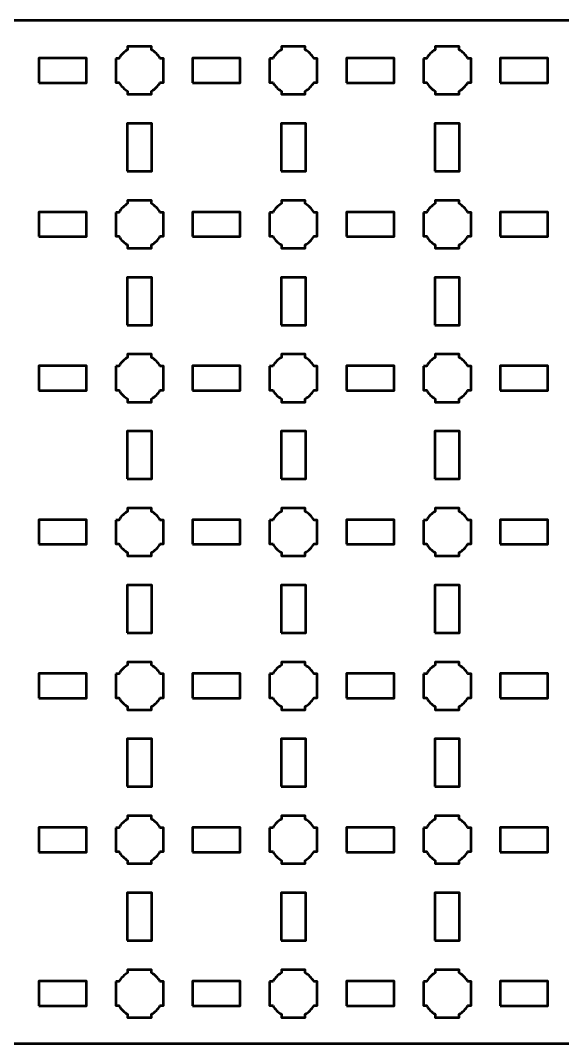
# Model space of a CAD drawing. Header units: centimetres. Extents: x -25.1 to 4.2, y -21.5 to -8.2.
# Drawn here: x -18.05 to -11, y -21.5 to -8.2 of the extents above; entities that cross this region are included whole.
import ezdxf

# ---------------------------------------------------------------- set-up
doc = ezdxf.new("R2010")
doc.units = ezdxf.units.CM
doc.header["$MEASUREMENT"] = 0
doc.layers.add('Layer 1', color=7, linetype='Continuous')

msp = doc.modelspace()

# ---------------------------------------------------------------- linework, layer by layer
at = {"layer": 'Layer 1', "color": 250, "lineweight": 53}
for points in [[(-17.81, -9.01), (-17.19, -9.01), (-17.19, -8.69), (-17.81, -8.69), (-17.81, -9.01)], [(-15.81, -9.01), (-15.19, -9.01), (-15.19, -8.69), (-15.81, -8.69), (-15.81, -9.01)], [(-13.81, -9.01), (-13.19, -9.01), (-13.19, -8.69), (-13.81, -8.69), (-13.81, -9.01)], [(-11.81, -9.01), (-11.19, -9.01), (-11.19, -8.69), (-11.81, -8.69), (-11.81, -9.01)], [(-16.66, -10.16), (-16.34, -10.16), (-16.34, -9.54), (-16.66, -9.54), (-16.66, -10.16)], [(-14.66, -10.16), (-14.34, -10.16), (-14.34, -9.54), (-14.66, -9.54), (-14.66, -10.16)], [(-12.66, -10.16), (-12.34, -10.16), (-12.34, -9.54), (-12.66, -9.54), (-12.66, -10.16)], [(-17.81, -11.01), (-17.19, -11.01), (-17.19, -10.69), (-17.81, -10.69), (-17.81, -11.01)], [(-15.81, -11.01), (-15.19, -11.01), (-15.19, -10.69), (-15.81, -10.69), (-15.81, -11.01)], [(-13.81, -11.01), (-13.19, -11.01), (-13.19, -10.69), (-13.81, -10.69), (-13.81, -11.01)], [(-11.81, -11.01), (-11.19, -11.01), (-11.19, -10.69), (-11.81, -10.69), (-11.81, -11.01)], [(-16.66, -12.16), (-16.34, -12.16), (-16.34, -11.54), (-16.66, -11.54), (-16.66, -12.16)], [(-14.66, -12.16), (-14.34, -12.16), (-14.34, -11.54), (-14.66, -11.54), (-14.66, -12.16)], [(-12.66, -12.16), (-12.34, -12.16), (-12.34, -11.54), (-12.66, -11.54), (-12.66, -12.16)], [(-17.81, -13.01), (-17.19, -13.01), (-17.19, -12.69), (-17.81, -12.69), (-17.81, -13.01)], [(-15.81, -13.01), (-15.19, -13.01), (-15.19, -12.69), (-15.81, -12.69), (-15.81, -13.01)], [(-13.81, -13.01), (-13.19, -13.01), (-13.19, -12.69), (-13.81, -12.69), (-13.81, -13.01)], [(-11.81, -13.01), (-11.19, -13.01), (-11.19, -12.69), (-11.81, -12.69), (-11.81, -13.01)], [(-16.66, -14.16), (-16.34, -14.16), (-16.34, -13.54), (-16.66, -13.54), (-16.66, -14.16)], [(-14.66, -14.16), (-14.34, -14.16), (-14.34, -13.54), (-14.66, -13.54), (-14.66, -14.16)], [(-12.66, -14.16), (-12.34, -14.16), (-12.34, -13.54), (-12.66, -13.54), (-12.66, -14.16)], [(-17.81, -15.01), (-17.19, -15.01), (-17.19, -14.69), (-17.81, -14.69), (-17.81, -15.01)], [(-15.81, -15.01), (-15.19, -15.01), (-15.19, -14.69), (-15.81, -14.69), (-15.81, -15.01)], [(-13.81, -15.01), (-13.19, -15.01), (-13.19, -14.69), (-13.81, -14.69), (-13.81, -15.01)], [(-11.81, -15.01), (-11.19, -15.01), (-11.19, -14.69), (-11.81, -14.69), (-11.81, -15.01)], [(-16.66, -16.16), (-16.34, -16.16), (-16.34, -15.54), (-16.66, -15.54), (-16.66, -16.16)], [(-14.66, -16.16), (-14.34, -16.16), (-14.34, -15.54), (-14.66, -15.54), (-14.66, -16.16)], [(-12.66, -16.16), (-12.34, -16.16), (-12.34, -15.54), (-12.66, -15.54), (-12.66, -16.16)], [(-17.81, -17.01), (-17.19, -17.01), (-17.19, -16.69), (-17.81, -16.69), (-17.81, -17.01)], [(-15.81, -17.01), (-15.19, -17.01), (-15.19, -16.69), (-15.81, -16.69), (-15.81, -17.01)], [(-13.81, -17.01), (-13.19, -17.01), (-13.19, -16.69), (-13.81, -16.69), (-13.81, -17.01)], [(-11.81, -17.01), (-11.19, -17.01), (-11.19, -16.69), (-11.81, -16.69), (-11.81, -17.01)], [(-16.66, -18.16), (-16.34, -18.16), (-16.34, -17.54), (-16.66, -17.54), (-16.66, -18.16)], [(-14.66, -18.16), (-14.34, -18.16), (-14.34, -17.54), (-14.66, -17.54), (-14.66, -18.16)], [(-12.66, -18.16), (-12.34, -18.16), (-12.34, -17.54), (-12.66, -17.54), (-12.66, -18.16)], [(-17.81, -19.01), (-17.19, -19.01), (-17.19, -18.69), (-17.81, -18.69), (-17.81, -19.01)], [(-15.81, -19.01), (-15.19, -19.01), (-15.19, -18.69), (-15.81, -18.69), (-15.81, -19.01)], [(-13.81, -19.01), (-13.19, -19.01), (-13.19, -18.69), (-13.81, -18.69), (-13.81, -19.01)], [(-11.81, -19.01), (-11.19, -19.01), (-11.19, -18.69), (-11.81, -18.69), (-11.81, -19.01)], [(-16.66, -20.16), (-16.34, -20.16), (-16.34, -19.54), (-16.66, -19.54), (-16.66, -20.16)], [(-14.66, -20.16), (-14.34, -20.16), (-14.34, -19.54), (-14.66, -19.54), (-14.66, -20.16)], [(-12.66, -20.16), (-12.34, -20.16), (-12.34, -19.54), (-12.66, -19.54), (-12.66, -20.16)], [(-17.81, -21.01), (-17.19, -21.01), (-17.19, -20.69), (-17.81, -20.69), (-17.81, -21.01)], [(-15.81, -21.01), (-15.19, -21.01), (-15.19, -20.69), (-15.81, -20.69), (-15.81, -21.01)], [(-13.81, -21.01), (-13.19, -21.01), (-13.19, -20.69), (-13.81, -20.69), (-13.81, -21.01)], [(-11.81, -21.01), (-11.19, -21.01), (-11.19, -20.69), (-11.81, -20.69), (-11.81, -21.01)]]:
    msp.add_lwpolyline(points, close=True, dxfattribs=at)
msp.add_open_spline([(-25.15, -21), (-25.15, -21), (-25.15, -8.7), (-25.15, -8.7), (-25.15, -8.7), (-25.15, -8.42391), (-24.92609, -8.2), (-24.65, -8.2), (-24.65, -8.2), (-24.65, -8.2), (3.65, -8.2), (3.65, -8.2), (3.65, -8.2), (3.92609, -8.2), (4.15, -8.42391), (4.15, -8.7), (4.15, -8.7), (4.15, -8.7), (4.15, -21), (4.15, -21), (4.15, -21), (4.15, -21.27609), (3.92609, -21.5), (3.65, -21.5), (3.65, -21.5), (3.65, -21.5), (-24.65, -21.5), (-24.65, -21.5), (-24.65, -21.5), (-24.92609, -21.5), (-25.15, -21.27609), (-25.15, -21)], degree=3, knots=[0, 0, 0, 0, 0.125, 0.125, 0.125, 0.125, 0.25, 0.25, 0.25, 0.25, 0.375, 0.375, 0.375, 0.375, 0.5, 0.5, 0.5, 0.5, 0.625, 0.625, 0.625, 0.625, 0.75, 0.75, 0.75, 0.75, 0.875, 0.875, 0.875, 0.875, 1, 1, 1, 1], dxfattribs=at)
at = {"layer": 'Layer 1', "lineweight": 53}
for points in [[(-16.81, -8.695), (-16.81, -8.695), (-16.76851, -8.695), (-16.76851, -8.695), (-16.76851, -8.695), (-16.74128, -8.64795), (-16.70205, -8.60872), (-16.655, -8.58149), (-16.655, -8.58149), (-16.655, -8.58149), (-16.655, -8.54), (-16.655, -8.54), (-16.655, -8.54), (-16.655, -8.54), (-16.5, -8.54), (-16.5, -8.54), (-16.5, -8.54), (-16.5, -8.54), (-16.345, -8.54), (-16.345, -8.54), (-16.345, -8.54), (-16.345, -8.54), (-16.345, -8.58149), (-16.345, -8.58149), (-16.345, -8.58149), (-16.29795, -8.60872), (-16.25872, -8.64795), (-16.23149, -8.695), (-16.23149, -8.695), (-16.23149, -8.695), (-16.19, -8.695), (-16.19, -8.695), (-16.19, -8.695), (-16.19, -8.695), (-16.19, -8.85), (-16.19, -8.85), (-16.19, -8.85), (-16.19, -8.85), (-16.19, -9.005), (-16.19, -9.005), (-16.19, -9.005), (-16.19, -9.005), (-16.23149, -9.005), (-16.23149, -9.005), (-16.23149, -9.005), (-16.25872, -9.05205), (-16.29795, -9.09128), (-16.345, -9.11851), (-16.345, -9.11851), (-16.345, -9.11851), (-16.345, -9.16), (-16.345, -9.16), (-16.345, -9.16), (-16.345, -9.16), (-16.5, -9.16), (-16.5, -9.16), (-16.5, -9.16), (-16.5, -9.16), (-16.655, -9.16), (-16.655, -9.16), (-16.655, -9.16), (-16.655, -9.16), (-16.655, -9.11851), (-16.655, -9.11851), (-16.655, -9.11851), (-16.70205, -9.09128), (-16.74128, -9.05205), (-16.76851, -9.005), (-16.76851, -9.005), (-16.76851, -9.005), (-16.81, -9.005), (-16.81, -9.005), (-16.81, -9.005), (-16.81, -9.005), (-16.81, -8.85), (-16.81, -8.85), (-16.81, -8.85), (-16.81, -8.85), (-16.81, -8.695), (-16.81, -8.695)], [(-14.81, -8.695), (-14.81, -8.695), (-14.76851, -8.695), (-14.76851, -8.695), (-14.76851, -8.695), (-14.74128, -8.64795), (-14.70205, -8.60872), (-14.655, -8.58149), (-14.655, -8.58149), (-14.655, -8.58149), (-14.655, -8.54), (-14.655, -8.54), (-14.655, -8.54), (-14.655, -8.54), (-14.5, -8.54), (-14.5, -8.54), (-14.5, -8.54), (-14.5, -8.54), (-14.345, -8.54), (-14.345, -8.54), (-14.345, -8.54), (-14.345, -8.54), (-14.345, -8.58149), (-14.345, -8.58149), (-14.345, -8.58149), (-14.29795, -8.60872), (-14.25872, -8.64795), (-14.23149, -8.695), (-14.23149, -8.695), (-14.23149, -8.695), (-14.19, -8.695), (-14.19, -8.695), (-14.19, -8.695), (-14.19, -8.695), (-14.19, -8.85), (-14.19, -8.85), (-14.19, -8.85), (-14.19, -8.85), (-14.19, -9.005), (-14.19, -9.005), (-14.19, -9.005), (-14.19, -9.005), (-14.23149, -9.005), (-14.23149, -9.005), (-14.23149, -9.005), (-14.25872, -9.05205), (-14.29795, -9.09128), (-14.345, -9.11851), (-14.345, -9.11851), (-14.345, -9.11851), (-14.345, -9.16), (-14.345, -9.16), (-14.345, -9.16), (-14.345, -9.16), (-14.5, -9.16), (-14.5, -9.16), (-14.5, -9.16), (-14.5, -9.16), (-14.655, -9.16), (-14.655, -9.16), (-14.655, -9.16), (-14.655, -9.16), (-14.655, -9.11851), (-14.655, -9.11851), (-14.655, -9.11851), (-14.70205, -9.09128), (-14.74128, -9.05205), (-14.76851, -9.005), (-14.76851, -9.005), (-14.76851, -9.005), (-14.81, -9.005), (-14.81, -9.005), (-14.81, -9.005), (-14.81, -9.005), (-14.81, -8.85), (-14.81, -8.85), (-14.81, -8.85), (-14.81, -8.85), (-14.81, -8.695), (-14.81, -8.695)], [(-12.81, -8.695), (-12.81, -8.695), (-12.76851, -8.695), (-12.76851, -8.695), (-12.76851, -8.695), (-12.74128, -8.64795), (-12.70205, -8.60872), (-12.655, -8.58149), (-12.655, -8.58149), (-12.655, -8.58149), (-12.655, -8.54), (-12.655, -8.54), (-12.655, -8.54), (-12.655, -8.54), (-12.5, -8.54), (-12.5, -8.54), (-12.5, -8.54), (-12.5, -8.54), (-12.345, -8.54), (-12.345, -8.54), (-12.345, -8.54), (-12.345, -8.54), (-12.345, -8.58149), (-12.345, -8.58149), (-12.345, -8.58149), (-12.29795, -8.60872), (-12.25872, -8.64795), (-12.23149, -8.695), (-12.23149, -8.695), (-12.23149, -8.695), (-12.19, -8.695), (-12.19, -8.695), (-12.19, -8.695), (-12.19, -8.695), (-12.19, -8.85), (-12.19, -8.85), (-12.19, -8.85), (-12.19, -8.85), (-12.19, -9.005), (-12.19, -9.005), (-12.19, -9.005), (-12.19, -9.005), (-12.23149, -9.005), (-12.23149, -9.005), (-12.23149, -9.005), (-12.25872, -9.05205), (-12.29795, -9.09128), (-12.345, -9.11851), (-12.345, -9.11851), (-12.345, -9.11851), (-12.345, -9.16), (-12.345, -9.16), (-12.345, -9.16), (-12.345, -9.16), (-12.5, -9.16), (-12.5, -9.16), (-12.5, -9.16), (-12.5, -9.16), (-12.655, -9.16), (-12.655, -9.16), (-12.655, -9.16), (-12.655, -9.16), (-12.655, -9.11851), (-12.655, -9.11851), (-12.655, -9.11851), (-12.70205, -9.09128), (-12.74128, -9.05205), (-12.76851, -9.005), (-12.76851, -9.005), (-12.76851, -9.005), (-12.81, -9.005), (-12.81, -9.005), (-12.81, -9.005), (-12.81, -9.005), (-12.81, -8.85), (-12.81, -8.85), (-12.81, -8.85), (-12.81, -8.85), (-12.81, -8.695), (-12.81, -8.695)], [(-16.81, -10.695), (-16.81, -10.695), (-16.76851, -10.695), (-16.76851, -10.695), (-16.76851, -10.695), (-16.74128, -10.64795), (-16.70205, -10.60872), (-16.655, -10.58149), (-16.655, -10.58149), (-16.655, -10.58149), (-16.655, -10.54), (-16.655, -10.54), (-16.655, -10.54), (-16.655, -10.54), (-16.5, -10.54), (-16.5, -10.54), (-16.5, -10.54), (-16.5, -10.54), (-16.345, -10.54), (-16.345, -10.54), (-16.345, -10.54), (-16.345, -10.54), (-16.345, -10.58149), (-16.345, -10.58149), (-16.345, -10.58149), (-16.29795, -10.60872), (-16.25872, -10.64795), (-16.23149, -10.695), (-16.23149, -10.695), (-16.23149, -10.695), (-16.19, -10.695), (-16.19, -10.695), (-16.19, -10.695), (-16.19, -10.695), (-16.19, -10.85), (-16.19, -10.85), (-16.19, -10.85), (-16.19, -10.85), (-16.19, -11.005), (-16.19, -11.005), (-16.19, -11.005), (-16.19, -11.005), (-16.23149, -11.005), (-16.23149, -11.005), (-16.23149, -11.005), (-16.25872, -11.05205), (-16.29795, -11.09128), (-16.345, -11.11851), (-16.345, -11.11851), (-16.345, -11.11851), (-16.345, -11.16), (-16.345, -11.16), (-16.345, -11.16), (-16.345, -11.16), (-16.5, -11.16), (-16.5, -11.16), (-16.5, -11.16), (-16.5, -11.16), (-16.655, -11.16), (-16.655, -11.16), (-16.655, -11.16), (-16.655, -11.16), (-16.655, -11.11851), (-16.655, -11.11851), (-16.655, -11.11851), (-16.70205, -11.09128), (-16.74128, -11.05205), (-16.76851, -11.005), (-16.76851, -11.005), (-16.76851, -11.005), (-16.81, -11.005), (-16.81, -11.005), (-16.81, -11.005), (-16.81, -11.005), (-16.81, -10.85), (-16.81, -10.85), (-16.81, -10.85), (-16.81, -10.85), (-16.81, -10.695), (-16.81, -10.695)], [(-14.81, -10.695), (-14.81, -10.695), (-14.76851, -10.695), (-14.76851, -10.695), (-14.76851, -10.695), (-14.74128, -10.64795), (-14.70205, -10.60872), (-14.655, -10.58149), (-14.655, -10.58149), (-14.655, -10.58149), (-14.655, -10.54), (-14.655, -10.54), (-14.655, -10.54), (-14.655, -10.54), (-14.5, -10.54), (-14.5, -10.54), (-14.5, -10.54), (-14.5, -10.54), (-14.345, -10.54), (-14.345, -10.54), (-14.345, -10.54), (-14.345, -10.54), (-14.345, -10.58149), (-14.345, -10.58149), (-14.345, -10.58149), (-14.29795, -10.60872), (-14.25872, -10.64795), (-14.23149, -10.695), (-14.23149, -10.695), (-14.23149, -10.695), (-14.19, -10.695), (-14.19, -10.695), (-14.19, -10.695), (-14.19, -10.695), (-14.19, -10.85), (-14.19, -10.85), (-14.19, -10.85), (-14.19, -10.85), (-14.19, -11.005), (-14.19, -11.005), (-14.19, -11.005), (-14.19, -11.005), (-14.23149, -11.005), (-14.23149, -11.005), (-14.23149, -11.005), (-14.25872, -11.05205), (-14.29795, -11.09128), (-14.345, -11.11851), (-14.345, -11.11851), (-14.345, -11.11851), (-14.345, -11.16), (-14.345, -11.16), (-14.345, -11.16), (-14.345, -11.16), (-14.5, -11.16), (-14.5, -11.16), (-14.5, -11.16), (-14.5, -11.16), (-14.655, -11.16), (-14.655, -11.16), (-14.655, -11.16), (-14.655, -11.16), (-14.655, -11.11851), (-14.655, -11.11851), (-14.655, -11.11851), (-14.70205, -11.09128), (-14.74128, -11.05205), (-14.76851, -11.005), (-14.76851, -11.005), (-14.76851, -11.005), (-14.81, -11.005), (-14.81, -11.005), (-14.81, -11.005), (-14.81, -11.005), (-14.81, -10.85), (-14.81, -10.85), (-14.81, -10.85), (-14.81, -10.85), (-14.81, -10.695), (-14.81, -10.695)], [(-12.81, -10.695), (-12.81, -10.695), (-12.76851, -10.695), (-12.76851, -10.695), (-12.76851, -10.695), (-12.74128, -10.64795), (-12.70205, -10.60872), (-12.655, -10.58149), (-12.655, -10.58149), (-12.655, -10.58149), (-12.655, -10.54), (-12.655, -10.54), (-12.655, -10.54), (-12.655, -10.54), (-12.5, -10.54), (-12.5, -10.54), (-12.5, -10.54), (-12.5, -10.54), (-12.345, -10.54), (-12.345, -10.54), (-12.345, -10.54), (-12.345, -10.54), (-12.345, -10.58149), (-12.345, -10.58149), (-12.345, -10.58149), (-12.29795, -10.60872), (-12.25872, -10.64795), (-12.23149, -10.695), (-12.23149, -10.695), (-12.23149, -10.695), (-12.19, -10.695), (-12.19, -10.695), (-12.19, -10.695), (-12.19, -10.695), (-12.19, -10.85), (-12.19, -10.85), (-12.19, -10.85), (-12.19, -10.85), (-12.19, -11.005), (-12.19, -11.005), (-12.19, -11.005), (-12.19, -11.005), (-12.23149, -11.005), (-12.23149, -11.005), (-12.23149, -11.005), (-12.25872, -11.05205), (-12.29795, -11.09128), (-12.345, -11.11851), (-12.345, -11.11851), (-12.345, -11.11851), (-12.345, -11.16), (-12.345, -11.16), (-12.345, -11.16), (-12.345, -11.16), (-12.5, -11.16), (-12.5, -11.16), (-12.5, -11.16), (-12.5, -11.16), (-12.655, -11.16), (-12.655, -11.16), (-12.655, -11.16), (-12.655, -11.16), (-12.655, -11.11851), (-12.655, -11.11851), (-12.655, -11.11851), (-12.70205, -11.09128), (-12.74128, -11.05205), (-12.76851, -11.005), (-12.76851, -11.005), (-12.76851, -11.005), (-12.81, -11.005), (-12.81, -11.005), (-12.81, -11.005), (-12.81, -11.005), (-12.81, -10.85), (-12.81, -10.85), (-12.81, -10.85), (-12.81, -10.85), (-12.81, -10.695), (-12.81, -10.695)], [(-16.81, -12.695), (-16.81, -12.695), (-16.76851, -12.695), (-16.76851, -12.695), (-16.76851, -12.695), (-16.74128, -12.64795), (-16.70205, -12.60872), (-16.655, -12.58149), (-16.655, -12.58149), (-16.655, -12.58149), (-16.655, -12.54), (-16.655, -12.54), (-16.655, -12.54), (-16.655, -12.54), (-16.5, -12.54), (-16.5, -12.54), (-16.5, -12.54), (-16.5, -12.54), (-16.345, -12.54), (-16.345, -12.54), (-16.345, -12.54), (-16.345, -12.54), (-16.345, -12.58149), (-16.345, -12.58149), (-16.345, -12.58149), (-16.29795, -12.60872), (-16.25872, -12.64795), (-16.23149, -12.695), (-16.23149, -12.695), (-16.23149, -12.695), (-16.19, -12.695), (-16.19, -12.695), (-16.19, -12.695), (-16.19, -12.695), (-16.19, -12.85), (-16.19, -12.85), (-16.19, -12.85), (-16.19, -12.85), (-16.19, -13.005), (-16.19, -13.005), (-16.19, -13.005), (-16.19, -13.005), (-16.23149, -13.005), (-16.23149, -13.005), (-16.23149, -13.005), (-16.25872, -13.05205), (-16.29795, -13.09128), (-16.345, -13.11851), (-16.345, -13.11851), (-16.345, -13.11851), (-16.345, -13.16), (-16.345, -13.16), (-16.345, -13.16), (-16.345, -13.16), (-16.5, -13.16), (-16.5, -13.16), (-16.5, -13.16), (-16.5, -13.16), (-16.655, -13.16), (-16.655, -13.16), (-16.655, -13.16), (-16.655, -13.16), (-16.655, -13.11851), (-16.655, -13.11851), (-16.655, -13.11851), (-16.70205, -13.09128), (-16.74128, -13.05205), (-16.76851, -13.005), (-16.76851, -13.005), (-16.76851, -13.005), (-16.81, -13.005), (-16.81, -13.005), (-16.81, -13.005), (-16.81, -13.005), (-16.81, -12.85), (-16.81, -12.85), (-16.81, -12.85), (-16.81, -12.85), (-16.81, -12.695), (-16.81, -12.695)], [(-14.81, -12.695), (-14.81, -12.695), (-14.76851, -12.695), (-14.76851, -12.695), (-14.76851, -12.695), (-14.74128, -12.64795), (-14.70205, -12.60872), (-14.655, -12.58149), (-14.655, -12.58149), (-14.655, -12.58149), (-14.655, -12.54), (-14.655, -12.54), (-14.655, -12.54), (-14.655, -12.54), (-14.5, -12.54), (-14.5, -12.54), (-14.5, -12.54), (-14.5, -12.54), (-14.345, -12.54), (-14.345, -12.54), (-14.345, -12.54), (-14.345, -12.54), (-14.345, -12.58149), (-14.345, -12.58149), (-14.345, -12.58149), (-14.29795, -12.60872), (-14.25872, -12.64795), (-14.23149, -12.695), (-14.23149, -12.695), (-14.23149, -12.695), (-14.19, -12.695), (-14.19, -12.695), (-14.19, -12.695), (-14.19, -12.695), (-14.19, -12.85), (-14.19, -12.85), (-14.19, -12.85), (-14.19, -12.85), (-14.19, -13.005), (-14.19, -13.005), (-14.19, -13.005), (-14.19, -13.005), (-14.23149, -13.005), (-14.23149, -13.005), (-14.23149, -13.005), (-14.25872, -13.05205), (-14.29795, -13.09128), (-14.345, -13.11851), (-14.345, -13.11851), (-14.345, -13.11851), (-14.345, -13.16), (-14.345, -13.16), (-14.345, -13.16), (-14.345, -13.16), (-14.5, -13.16), (-14.5, -13.16), (-14.5, -13.16), (-14.5, -13.16), (-14.655, -13.16), (-14.655, -13.16), (-14.655, -13.16), (-14.655, -13.16), (-14.655, -13.11851), (-14.655, -13.11851), (-14.655, -13.11851), (-14.70205, -13.09128), (-14.74128, -13.05205), (-14.76851, -13.005), (-14.76851, -13.005), (-14.76851, -13.005), (-14.81, -13.005), (-14.81, -13.005), (-14.81, -13.005), (-14.81, -13.005), (-14.81, -12.85), (-14.81, -12.85), (-14.81, -12.85), (-14.81, -12.85), (-14.81, -12.695), (-14.81, -12.695)], [(-12.81, -12.695), (-12.81, -12.695), (-12.76851, -12.695), (-12.76851, -12.695), (-12.76851, -12.695), (-12.74128, -12.64795), (-12.70205, -12.60872), (-12.655, -12.58149), (-12.655, -12.58149), (-12.655, -12.58149), (-12.655, -12.54), (-12.655, -12.54), (-12.655, -12.54), (-12.655, -12.54), (-12.5, -12.54), (-12.5, -12.54), (-12.5, -12.54), (-12.5, -12.54), (-12.345, -12.54), (-12.345, -12.54), (-12.345, -12.54), (-12.345, -12.54), (-12.345, -12.58149), (-12.345, -12.58149), (-12.345, -12.58149), (-12.29795, -12.60872), (-12.25872, -12.64795), (-12.23149, -12.695), (-12.23149, -12.695), (-12.23149, -12.695), (-12.19, -12.695), (-12.19, -12.695), (-12.19, -12.695), (-12.19, -12.695), (-12.19, -12.85), (-12.19, -12.85), (-12.19, -12.85), (-12.19, -12.85), (-12.19, -13.005), (-12.19, -13.005), (-12.19, -13.005), (-12.19, -13.005), (-12.23149, -13.005), (-12.23149, -13.005), (-12.23149, -13.005), (-12.25872, -13.05205), (-12.29795, -13.09128), (-12.345, -13.11851), (-12.345, -13.11851), (-12.345, -13.11851), (-12.345, -13.16), (-12.345, -13.16), (-12.345, -13.16), (-12.345, -13.16), (-12.5, -13.16), (-12.5, -13.16), (-12.5, -13.16), (-12.5, -13.16), (-12.655, -13.16), (-12.655, -13.16), (-12.655, -13.16), (-12.655, -13.16), (-12.655, -13.11851), (-12.655, -13.11851), (-12.655, -13.11851), (-12.70205, -13.09128), (-12.74128, -13.05205), (-12.76851, -13.005), (-12.76851, -13.005), (-12.76851, -13.005), (-12.81, -13.005), (-12.81, -13.005), (-12.81, -13.005), (-12.81, -13.005), (-12.81, -12.85), (-12.81, -12.85), (-12.81, -12.85), (-12.81, -12.85), (-12.81, -12.695), (-12.81, -12.695)], [(-16.81, -14.695), (-16.81, -14.695), (-16.76851, -14.695), (-16.76851, -14.695), (-16.76851, -14.695), (-16.74128, -14.64795), (-16.70205, -14.60872), (-16.655, -14.58149), (-16.655, -14.58149), (-16.655, -14.58149), (-16.655, -14.54), (-16.655, -14.54), (-16.655, -14.54), (-16.655, -14.54), (-16.5, -14.54), (-16.5, -14.54), (-16.5, -14.54), (-16.5, -14.54), (-16.345, -14.54), (-16.345, -14.54), (-16.345, -14.54), (-16.345, -14.54), (-16.345, -14.58149), (-16.345, -14.58149), (-16.345, -14.58149), (-16.29795, -14.60872), (-16.25872, -14.64795), (-16.23149, -14.695), (-16.23149, -14.695), (-16.23149, -14.695), (-16.19, -14.695), (-16.19, -14.695), (-16.19, -14.695), (-16.19, -14.695), (-16.19, -14.85), (-16.19, -14.85), (-16.19, -14.85), (-16.19, -14.85), (-16.19, -15.005), (-16.19, -15.005), (-16.19, -15.005), (-16.19, -15.005), (-16.23149, -15.005), (-16.23149, -15.005), (-16.23149, -15.005), (-16.25872, -15.05205), (-16.29795, -15.09128), (-16.345, -15.11851), (-16.345, -15.11851), (-16.345, -15.11851), (-16.345, -15.16), (-16.345, -15.16), (-16.345, -15.16), (-16.345, -15.16), (-16.5, -15.16), (-16.5, -15.16), (-16.5, -15.16), (-16.5, -15.16), (-16.655, -15.16), (-16.655, -15.16), (-16.655, -15.16), (-16.655, -15.16), (-16.655, -15.11851), (-16.655, -15.11851), (-16.655, -15.11851), (-16.70205, -15.09128), (-16.74128, -15.05205), (-16.76851, -15.005), (-16.76851, -15.005), (-16.76851, -15.005), (-16.81, -15.005), (-16.81, -15.005), (-16.81, -15.005), (-16.81, -15.005), (-16.81, -14.85), (-16.81, -14.85), (-16.81, -14.85), (-16.81, -14.85), (-16.81, -14.695), (-16.81, -14.695)], [(-14.81, -14.695), (-14.81, -14.695), (-14.76851, -14.695), (-14.76851, -14.695), (-14.76851, -14.695), (-14.74128, -14.64795), (-14.70205, -14.60872), (-14.655, -14.58149), (-14.655, -14.58149), (-14.655, -14.58149), (-14.655, -14.54), (-14.655, -14.54), (-14.655, -14.54), (-14.655, -14.54), (-14.5, -14.54), (-14.5, -14.54), (-14.5, -14.54), (-14.5, -14.54), (-14.345, -14.54), (-14.345, -14.54), (-14.345, -14.54), (-14.345, -14.54), (-14.345, -14.58149), (-14.345, -14.58149), (-14.345, -14.58149), (-14.29795, -14.60872), (-14.25872, -14.64795), (-14.23149, -14.695), (-14.23149, -14.695), (-14.23149, -14.695), (-14.19, -14.695), (-14.19, -14.695), (-14.19, -14.695), (-14.19, -14.695), (-14.19, -14.85), (-14.19, -14.85), (-14.19, -14.85), (-14.19, -14.85), (-14.19, -15.005), (-14.19, -15.005), (-14.19, -15.005), (-14.19, -15.005), (-14.23149, -15.005), (-14.23149, -15.005), (-14.23149, -15.005), (-14.25872, -15.05205), (-14.29795, -15.09128), (-14.345, -15.11851), (-14.345, -15.11851), (-14.345, -15.11851), (-14.345, -15.16), (-14.345, -15.16), (-14.345, -15.16), (-14.345, -15.16), (-14.5, -15.16), (-14.5, -15.16), (-14.5, -15.16), (-14.5, -15.16), (-14.655, -15.16), (-14.655, -15.16), (-14.655, -15.16), (-14.655, -15.16), (-14.655, -15.11851), (-14.655, -15.11851), (-14.655, -15.11851), (-14.70205, -15.09128), (-14.74128, -15.05205), (-14.76851, -15.005), (-14.76851, -15.005), (-14.76851, -15.005), (-14.81, -15.005), (-14.81, -15.005), (-14.81, -15.005), (-14.81, -15.005), (-14.81, -14.85), (-14.81, -14.85), (-14.81, -14.85), (-14.81, -14.85), (-14.81, -14.695), (-14.81, -14.695)], [(-12.81, -14.695), (-12.81, -14.695), (-12.76851, -14.695), (-12.76851, -14.695), (-12.76851, -14.695), (-12.74128, -14.64795), (-12.70205, -14.60872), (-12.655, -14.58149), (-12.655, -14.58149), (-12.655, -14.58149), (-12.655, -14.54), (-12.655, -14.54), (-12.655, -14.54), (-12.655, -14.54), (-12.5, -14.54), (-12.5, -14.54), (-12.5, -14.54), (-12.5, -14.54), (-12.345, -14.54), (-12.345, -14.54), (-12.345, -14.54), (-12.345, -14.54), (-12.345, -14.58149), (-12.345, -14.58149), (-12.345, -14.58149), (-12.29795, -14.60872), (-12.25872, -14.64795), (-12.23149, -14.695), (-12.23149, -14.695), (-12.23149, -14.695), (-12.19, -14.695), (-12.19, -14.695), (-12.19, -14.695), (-12.19, -14.695), (-12.19, -14.85), (-12.19, -14.85), (-12.19, -14.85), (-12.19, -14.85), (-12.19, -15.005), (-12.19, -15.005), (-12.19, -15.005), (-12.19, -15.005), (-12.23149, -15.005), (-12.23149, -15.005), (-12.23149, -15.005), (-12.25872, -15.05205), (-12.29795, -15.09128), (-12.345, -15.11851), (-12.345, -15.11851), (-12.345, -15.11851), (-12.345, -15.16), (-12.345, -15.16), (-12.345, -15.16), (-12.345, -15.16), (-12.5, -15.16), (-12.5, -15.16), (-12.5, -15.16), (-12.5, -15.16), (-12.655, -15.16), (-12.655, -15.16), (-12.655, -15.16), (-12.655, -15.16), (-12.655, -15.11851), (-12.655, -15.11851), (-12.655, -15.11851), (-12.70205, -15.09128), (-12.74128, -15.05205), (-12.76851, -15.005), (-12.76851, -15.005), (-12.76851, -15.005), (-12.81, -15.005), (-12.81, -15.005), (-12.81, -15.005), (-12.81, -15.005), (-12.81, -14.85), (-12.81, -14.85), (-12.81, -14.85), (-12.81, -14.85), (-12.81, -14.695), (-12.81, -14.695)], [(-16.81, -16.695), (-16.81, -16.695), (-16.76851, -16.695), (-16.76851, -16.695), (-16.76851, -16.695), (-16.74128, -16.64795), (-16.70205, -16.60872), (-16.655, -16.58149), (-16.655, -16.58149), (-16.655, -16.58149), (-16.655, -16.54), (-16.655, -16.54), (-16.655, -16.54), (-16.655, -16.54), (-16.5, -16.54), (-16.5, -16.54), (-16.5, -16.54), (-16.5, -16.54), (-16.345, -16.54), (-16.345, -16.54), (-16.345, -16.54), (-16.345, -16.54), (-16.345, -16.58149), (-16.345, -16.58149), (-16.345, -16.58149), (-16.29795, -16.60872), (-16.25872, -16.64795), (-16.23149, -16.695), (-16.23149, -16.695), (-16.23149, -16.695), (-16.19, -16.695), (-16.19, -16.695), (-16.19, -16.695), (-16.19, -16.695), (-16.19, -16.85), (-16.19, -16.85), (-16.19, -16.85), (-16.19, -16.85), (-16.19, -17.005), (-16.19, -17.005), (-16.19, -17.005), (-16.19, -17.005), (-16.23149, -17.005), (-16.23149, -17.005), (-16.23149, -17.005), (-16.25872, -17.05205), (-16.29795, -17.09128), (-16.345, -17.11851), (-16.345, -17.11851), (-16.345, -17.11851), (-16.345, -17.16), (-16.345, -17.16), (-16.345, -17.16), (-16.345, -17.16), (-16.5, -17.16), (-16.5, -17.16), (-16.5, -17.16), (-16.5, -17.16), (-16.655, -17.16), (-16.655, -17.16), (-16.655, -17.16), (-16.655, -17.16), (-16.655, -17.11851), (-16.655, -17.11851), (-16.655, -17.11851), (-16.70205, -17.09128), (-16.74128, -17.05205), (-16.76851, -17.005), (-16.76851, -17.005), (-16.76851, -17.005), (-16.81, -17.005), (-16.81, -17.005), (-16.81, -17.005), (-16.81, -17.005), (-16.81, -16.85), (-16.81, -16.85), (-16.81, -16.85), (-16.81, -16.85), (-16.81, -16.695), (-16.81, -16.695)], [(-14.81, -16.695), (-14.81, -16.695), (-14.76851, -16.695), (-14.76851, -16.695), (-14.76851, -16.695), (-14.74128, -16.64795), (-14.70205, -16.60872), (-14.655, -16.58149), (-14.655, -16.58149), (-14.655, -16.58149), (-14.655, -16.54), (-14.655, -16.54), (-14.655, -16.54), (-14.655, -16.54), (-14.5, -16.54), (-14.5, -16.54), (-14.5, -16.54), (-14.5, -16.54), (-14.345, -16.54), (-14.345, -16.54), (-14.345, -16.54), (-14.345, -16.54), (-14.345, -16.58149), (-14.345, -16.58149), (-14.345, -16.58149), (-14.29795, -16.60872), (-14.25872, -16.64795), (-14.23149, -16.695), (-14.23149, -16.695), (-14.23149, -16.695), (-14.19, -16.695), (-14.19, -16.695), (-14.19, -16.695), (-14.19, -16.695), (-14.19, -16.85), (-14.19, -16.85), (-14.19, -16.85), (-14.19, -16.85), (-14.19, -17.005), (-14.19, -17.005), (-14.19, -17.005), (-14.19, -17.005), (-14.23149, -17.005), (-14.23149, -17.005), (-14.23149, -17.005), (-14.25872, -17.05205), (-14.29795, -17.09128), (-14.345, -17.11851), (-14.345, -17.11851), (-14.345, -17.11851), (-14.345, -17.16), (-14.345, -17.16), (-14.345, -17.16), (-14.345, -17.16), (-14.5, -17.16), (-14.5, -17.16), (-14.5, -17.16), (-14.5, -17.16), (-14.655, -17.16), (-14.655, -17.16), (-14.655, -17.16), (-14.655, -17.16), (-14.655, -17.11851), (-14.655, -17.11851), (-14.655, -17.11851), (-14.70205, -17.09128), (-14.74128, -17.05205), (-14.76851, -17.005), (-14.76851, -17.005), (-14.76851, -17.005), (-14.81, -17.005), (-14.81, -17.005), (-14.81, -17.005), (-14.81, -17.005), (-14.81, -16.85), (-14.81, -16.85), (-14.81, -16.85), (-14.81, -16.85), (-14.81, -16.695), (-14.81, -16.695)], [(-12.81, -16.695), (-12.81, -16.695), (-12.76851, -16.695), (-12.76851, -16.695), (-12.76851, -16.695), (-12.74128, -16.64795), (-12.70205, -16.60872), (-12.655, -16.58149), (-12.655, -16.58149), (-12.655, -16.58149), (-12.655, -16.54), (-12.655, -16.54), (-12.655, -16.54), (-12.655, -16.54), (-12.5, -16.54), (-12.5, -16.54), (-12.5, -16.54), (-12.5, -16.54), (-12.345, -16.54), (-12.345, -16.54), (-12.345, -16.54), (-12.345, -16.54), (-12.345, -16.58149), (-12.345, -16.58149), (-12.345, -16.58149), (-12.29795, -16.60872), (-12.25872, -16.64795), (-12.23149, -16.695), (-12.23149, -16.695), (-12.23149, -16.695), (-12.19, -16.695), (-12.19, -16.695), (-12.19, -16.695), (-12.19, -16.695), (-12.19, -16.85), (-12.19, -16.85), (-12.19, -16.85), (-12.19, -16.85), (-12.19, -17.005), (-12.19, -17.005), (-12.19, -17.005), (-12.19, -17.005), (-12.23149, -17.005), (-12.23149, -17.005), (-12.23149, -17.005), (-12.25872, -17.05205), (-12.29795, -17.09128), (-12.345, -17.11851), (-12.345, -17.11851), (-12.345, -17.11851), (-12.345, -17.16), (-12.345, -17.16), (-12.345, -17.16), (-12.345, -17.16), (-12.5, -17.16), (-12.5, -17.16), (-12.5, -17.16), (-12.5, -17.16), (-12.655, -17.16), (-12.655, -17.16), (-12.655, -17.16), (-12.655, -17.16), (-12.655, -17.11851), (-12.655, -17.11851), (-12.655, -17.11851), (-12.70205, -17.09128), (-12.74128, -17.05205), (-12.76851, -17.005), (-12.76851, -17.005), (-12.76851, -17.005), (-12.81, -17.005), (-12.81, -17.005), (-12.81, -17.005), (-12.81, -17.005), (-12.81, -16.85), (-12.81, -16.85), (-12.81, -16.85), (-12.81, -16.85), (-12.81, -16.695), (-12.81, -16.695)], [(-16.81, -18.695), (-16.81, -18.695), (-16.76851, -18.695), (-16.76851, -18.695), (-16.76851, -18.695), (-16.74128, -18.64795), (-16.70205, -18.60872), (-16.655, -18.58149), (-16.655, -18.58149), (-16.655, -18.58149), (-16.655, -18.54), (-16.655, -18.54), (-16.655, -18.54), (-16.655, -18.54), (-16.5, -18.54), (-16.5, -18.54), (-16.5, -18.54), (-16.5, -18.54), (-16.345, -18.54), (-16.345, -18.54), (-16.345, -18.54), (-16.345, -18.54), (-16.345, -18.58149), (-16.345, -18.58149), (-16.345, -18.58149), (-16.29795, -18.60872), (-16.25872, -18.64795), (-16.23149, -18.695), (-16.23149, -18.695), (-16.23149, -18.695), (-16.19, -18.695), (-16.19, -18.695), (-16.19, -18.695), (-16.19, -18.695), (-16.19, -18.85), (-16.19, -18.85), (-16.19, -18.85), (-16.19, -18.85), (-16.19, -19.005), (-16.19, -19.005), (-16.19, -19.005), (-16.19, -19.005), (-16.23149, -19.005), (-16.23149, -19.005), (-16.23149, -19.005), (-16.25872, -19.05205), (-16.29795, -19.09128), (-16.345, -19.11851), (-16.345, -19.11851), (-16.345, -19.11851), (-16.345, -19.16), (-16.345, -19.16), (-16.345, -19.16), (-16.345, -19.16), (-16.5, -19.16), (-16.5, -19.16), (-16.5, -19.16), (-16.5, -19.16), (-16.655, -19.16), (-16.655, -19.16), (-16.655, -19.16), (-16.655, -19.16), (-16.655, -19.11851), (-16.655, -19.11851), (-16.655, -19.11851), (-16.70205, -19.09128), (-16.74128, -19.05205), (-16.76851, -19.005), (-16.76851, -19.005), (-16.76851, -19.005), (-16.81, -19.005), (-16.81, -19.005), (-16.81, -19.005), (-16.81, -19.005), (-16.81, -18.85), (-16.81, -18.85), (-16.81, -18.85), (-16.81, -18.85), (-16.81, -18.695), (-16.81, -18.695)], [(-14.81, -18.695), (-14.81, -18.695), (-14.76851, -18.695), (-14.76851, -18.695), (-14.76851, -18.695), (-14.74128, -18.64795), (-14.70205, -18.60872), (-14.655, -18.58149), (-14.655, -18.58149), (-14.655, -18.58149), (-14.655, -18.54), (-14.655, -18.54), (-14.655, -18.54), (-14.655, -18.54), (-14.5, -18.54), (-14.5, -18.54), (-14.5, -18.54), (-14.5, -18.54), (-14.345, -18.54), (-14.345, -18.54), (-14.345, -18.54), (-14.345, -18.54), (-14.345, -18.58149), (-14.345, -18.58149), (-14.345, -18.58149), (-14.29795, -18.60872), (-14.25872, -18.64795), (-14.23149, -18.695), (-14.23149, -18.695), (-14.23149, -18.695), (-14.19, -18.695), (-14.19, -18.695), (-14.19, -18.695), (-14.19, -18.695), (-14.19, -18.85), (-14.19, -18.85), (-14.19, -18.85), (-14.19, -18.85), (-14.19, -19.005), (-14.19, -19.005), (-14.19, -19.005), (-14.19, -19.005), (-14.23149, -19.005), (-14.23149, -19.005), (-14.23149, -19.005), (-14.25872, -19.05205), (-14.29795, -19.09128), (-14.345, -19.11851), (-14.345, -19.11851), (-14.345, -19.11851), (-14.345, -19.16), (-14.345, -19.16), (-14.345, -19.16), (-14.345, -19.16), (-14.5, -19.16), (-14.5, -19.16), (-14.5, -19.16), (-14.5, -19.16), (-14.655, -19.16), (-14.655, -19.16), (-14.655, -19.16), (-14.655, -19.16), (-14.655, -19.11851), (-14.655, -19.11851), (-14.655, -19.11851), (-14.70205, -19.09128), (-14.74128, -19.05205), (-14.76851, -19.005), (-14.76851, -19.005), (-14.76851, -19.005), (-14.81, -19.005), (-14.81, -19.005), (-14.81, -19.005), (-14.81, -19.005), (-14.81, -18.85), (-14.81, -18.85), (-14.81, -18.85), (-14.81, -18.85), (-14.81, -18.695), (-14.81, -18.695)], [(-12.81, -18.695), (-12.81, -18.695), (-12.76851, -18.695), (-12.76851, -18.695), (-12.76851, -18.695), (-12.74128, -18.64795), (-12.70205, -18.60872), (-12.655, -18.58149), (-12.655, -18.58149), (-12.655, -18.58149), (-12.655, -18.54), (-12.655, -18.54), (-12.655, -18.54), (-12.655, -18.54), (-12.5, -18.54), (-12.5, -18.54), (-12.5, -18.54), (-12.5, -18.54), (-12.345, -18.54), (-12.345, -18.54), (-12.345, -18.54), (-12.345, -18.54), (-12.345, -18.58149), (-12.345, -18.58149), (-12.345, -18.58149), (-12.29795, -18.60872), (-12.25872, -18.64795), (-12.23149, -18.695), (-12.23149, -18.695), (-12.23149, -18.695), (-12.19, -18.695), (-12.19, -18.695), (-12.19, -18.695), (-12.19, -18.695), (-12.19, -18.85), (-12.19, -18.85), (-12.19, -18.85), (-12.19, -18.85), (-12.19, -19.005), (-12.19, -19.005), (-12.19, -19.005), (-12.19, -19.005), (-12.23149, -19.005), (-12.23149, -19.005), (-12.23149, -19.005), (-12.25872, -19.05205), (-12.29795, -19.09128), (-12.345, -19.11851), (-12.345, -19.11851), (-12.345, -19.11851), (-12.345, -19.16), (-12.345, -19.16), (-12.345, -19.16), (-12.345, -19.16), (-12.5, -19.16), (-12.5, -19.16), (-12.5, -19.16), (-12.5, -19.16), (-12.655, -19.16), (-12.655, -19.16), (-12.655, -19.16), (-12.655, -19.16), (-12.655, -19.11851), (-12.655, -19.11851), (-12.655, -19.11851), (-12.70205, -19.09128), (-12.74128, -19.05205), (-12.76851, -19.005), (-12.76851, -19.005), (-12.76851, -19.005), (-12.81, -19.005), (-12.81, -19.005), (-12.81, -19.005), (-12.81, -19.005), (-12.81, -18.85), (-12.81, -18.85), (-12.81, -18.85), (-12.81, -18.85), (-12.81, -18.695), (-12.81, -18.695)], [(-16.81, -20.695), (-16.81, -20.695), (-16.76851, -20.695), (-16.76851, -20.695), (-16.76851, -20.695), (-16.74128, -20.64795), (-16.70205, -20.60872), (-16.655, -20.58149), (-16.655, -20.58149), (-16.655, -20.58149), (-16.655, -20.54), (-16.655, -20.54), (-16.655, -20.54), (-16.655, -20.54), (-16.5, -20.54), (-16.5, -20.54), (-16.5, -20.54), (-16.5, -20.54), (-16.345, -20.54), (-16.345, -20.54), (-16.345, -20.54), (-16.345, -20.54), (-16.345, -20.58149), (-16.345, -20.58149), (-16.345, -20.58149), (-16.29795, -20.60872), (-16.25872, -20.64795), (-16.23149, -20.695), (-16.23149, -20.695), (-16.23149, -20.695), (-16.19, -20.695), (-16.19, -20.695), (-16.19, -20.695), (-16.19, -20.695), (-16.19, -20.85), (-16.19, -20.85), (-16.19, -20.85), (-16.19, -20.85), (-16.19, -21.005), (-16.19, -21.005), (-16.19, -21.005), (-16.19, -21.005), (-16.23149, -21.005), (-16.23149, -21.005), (-16.23149, -21.005), (-16.25872, -21.05205), (-16.29795, -21.09128), (-16.345, -21.11851), (-16.345, -21.11851), (-16.345, -21.11851), (-16.345, -21.16), (-16.345, -21.16), (-16.345, -21.16), (-16.345, -21.16), (-16.5, -21.16), (-16.5, -21.16), (-16.5, -21.16), (-16.5, -21.16), (-16.655, -21.16), (-16.655, -21.16), (-16.655, -21.16), (-16.655, -21.16), (-16.655, -21.11851), (-16.655, -21.11851), (-16.655, -21.11851), (-16.70205, -21.09128), (-16.74128, -21.05205), (-16.76851, -21.005), (-16.76851, -21.005), (-16.76851, -21.005), (-16.81, -21.005), (-16.81, -21.005), (-16.81, -21.005), (-16.81, -21.005), (-16.81, -20.85), (-16.81, -20.85), (-16.81, -20.85), (-16.81, -20.85), (-16.81, -20.695), (-16.81, -20.695)], [(-14.81, -20.695), (-14.81, -20.695), (-14.76851, -20.695), (-14.76851, -20.695), (-14.76851, -20.695), (-14.74128, -20.64795), (-14.70205, -20.60872), (-14.655, -20.58149), (-14.655, -20.58149), (-14.655, -20.58149), (-14.655, -20.54), (-14.655, -20.54), (-14.655, -20.54), (-14.655, -20.54), (-14.5, -20.54), (-14.5, -20.54), (-14.5, -20.54), (-14.5, -20.54), (-14.345, -20.54), (-14.345, -20.54), (-14.345, -20.54), (-14.345, -20.54), (-14.345, -20.58149), (-14.345, -20.58149), (-14.345, -20.58149), (-14.29795, -20.60872), (-14.25872, -20.64795), (-14.23149, -20.695), (-14.23149, -20.695), (-14.23149, -20.695), (-14.19, -20.695), (-14.19, -20.695), (-14.19, -20.695), (-14.19, -20.695), (-14.19, -20.85), (-14.19, -20.85), (-14.19, -20.85), (-14.19, -20.85), (-14.19, -21.005), (-14.19, -21.005), (-14.19, -21.005), (-14.19, -21.005), (-14.23149, -21.005), (-14.23149, -21.005), (-14.23149, -21.005), (-14.25872, -21.05205), (-14.29795, -21.09128), (-14.345, -21.11851), (-14.345, -21.11851), (-14.345, -21.11851), (-14.345, -21.16), (-14.345, -21.16), (-14.345, -21.16), (-14.345, -21.16), (-14.5, -21.16), (-14.5, -21.16), (-14.5, -21.16), (-14.5, -21.16), (-14.655, -21.16), (-14.655, -21.16), (-14.655, -21.16), (-14.655, -21.16), (-14.655, -21.11851), (-14.655, -21.11851), (-14.655, -21.11851), (-14.70205, -21.09128), (-14.74128, -21.05205), (-14.76851, -21.005), (-14.76851, -21.005), (-14.76851, -21.005), (-14.81, -21.005), (-14.81, -21.005), (-14.81, -21.005), (-14.81, -21.005), (-14.81, -20.85), (-14.81, -20.85), (-14.81, -20.85), (-14.81, -20.85), (-14.81, -20.695), (-14.81, -20.695)], [(-12.81, -20.695), (-12.81, -20.695), (-12.76851, -20.695), (-12.76851, -20.695), (-12.76851, -20.695), (-12.74128, -20.64795), (-12.70205, -20.60872), (-12.655, -20.58149), (-12.655, -20.58149), (-12.655, -20.58149), (-12.655, -20.54), (-12.655, -20.54), (-12.655, -20.54), (-12.655, -20.54), (-12.5, -20.54), (-12.5, -20.54), (-12.5, -20.54), (-12.5, -20.54), (-12.345, -20.54), (-12.345, -20.54), (-12.345, -20.54), (-12.345, -20.54), (-12.345, -20.58149), (-12.345, -20.58149), (-12.345, -20.58149), (-12.29795, -20.60872), (-12.25872, -20.64795), (-12.23149, -20.695), (-12.23149, -20.695), (-12.23149, -20.695), (-12.19, -20.695), (-12.19, -20.695), (-12.19, -20.695), (-12.19, -20.695), (-12.19, -20.85), (-12.19, -20.85), (-12.19, -20.85), (-12.19, -20.85), (-12.19, -21.005), (-12.19, -21.005), (-12.19, -21.005), (-12.19, -21.005), (-12.23149, -21.005), (-12.23149, -21.005), (-12.23149, -21.005), (-12.25872, -21.05205), (-12.29795, -21.09128), (-12.345, -21.11851), (-12.345, -21.11851), (-12.345, -21.11851), (-12.345, -21.16), (-12.345, -21.16), (-12.345, -21.16), (-12.345, -21.16), (-12.5, -21.16), (-12.5, -21.16), (-12.5, -21.16), (-12.5, -21.16), (-12.655, -21.16), (-12.655, -21.16), (-12.655, -21.16), (-12.655, -21.16), (-12.655, -21.11851), (-12.655, -21.11851), (-12.655, -21.11851), (-12.70205, -21.09128), (-12.74128, -21.05205), (-12.76851, -21.005), (-12.76851, -21.005), (-12.76851, -21.005), (-12.81, -21.005), (-12.81, -21.005), (-12.81, -21.005), (-12.81, -21.005), (-12.81, -20.85), (-12.81, -20.85), (-12.81, -20.85), (-12.81, -20.85), (-12.81, -20.695), (-12.81, -20.695)]]:
    msp.add_open_spline(points, degree=3, knots=[0, 0, 0, 0, 0.05, 0.05, 0.05, 0.05, 0.1, 0.1, 0.1, 0.1, 0.15, 0.15, 0.15, 0.15, 0.2, 0.2, 0.2, 0.2, 0.25, 0.25, 0.25, 0.25, 0.3, 0.3, 0.3, 0.3, 0.35, 0.35, 0.35, 0.35, 0.4, 0.4, 0.4, 0.4, 0.45, 0.45, 0.45, 0.45, 0.5, 0.5, 0.5, 0.5, 0.55, 0.55, 0.55, 0.55, 0.6, 0.6, 0.6, 0.6, 0.65, 0.65, 0.65, 0.65, 0.7, 0.7, 0.7, 0.7, 0.75, 0.75, 0.75, 0.75, 0.8, 0.8, 0.8, 0.8, 0.85, 0.85, 0.85, 0.85, 0.9, 0.9, 0.9, 0.9, 0.95, 0.95, 0.95, 0.95, 1, 1, 1, 1], dxfattribs=at)

doc.saveas('drawing.dxf')
